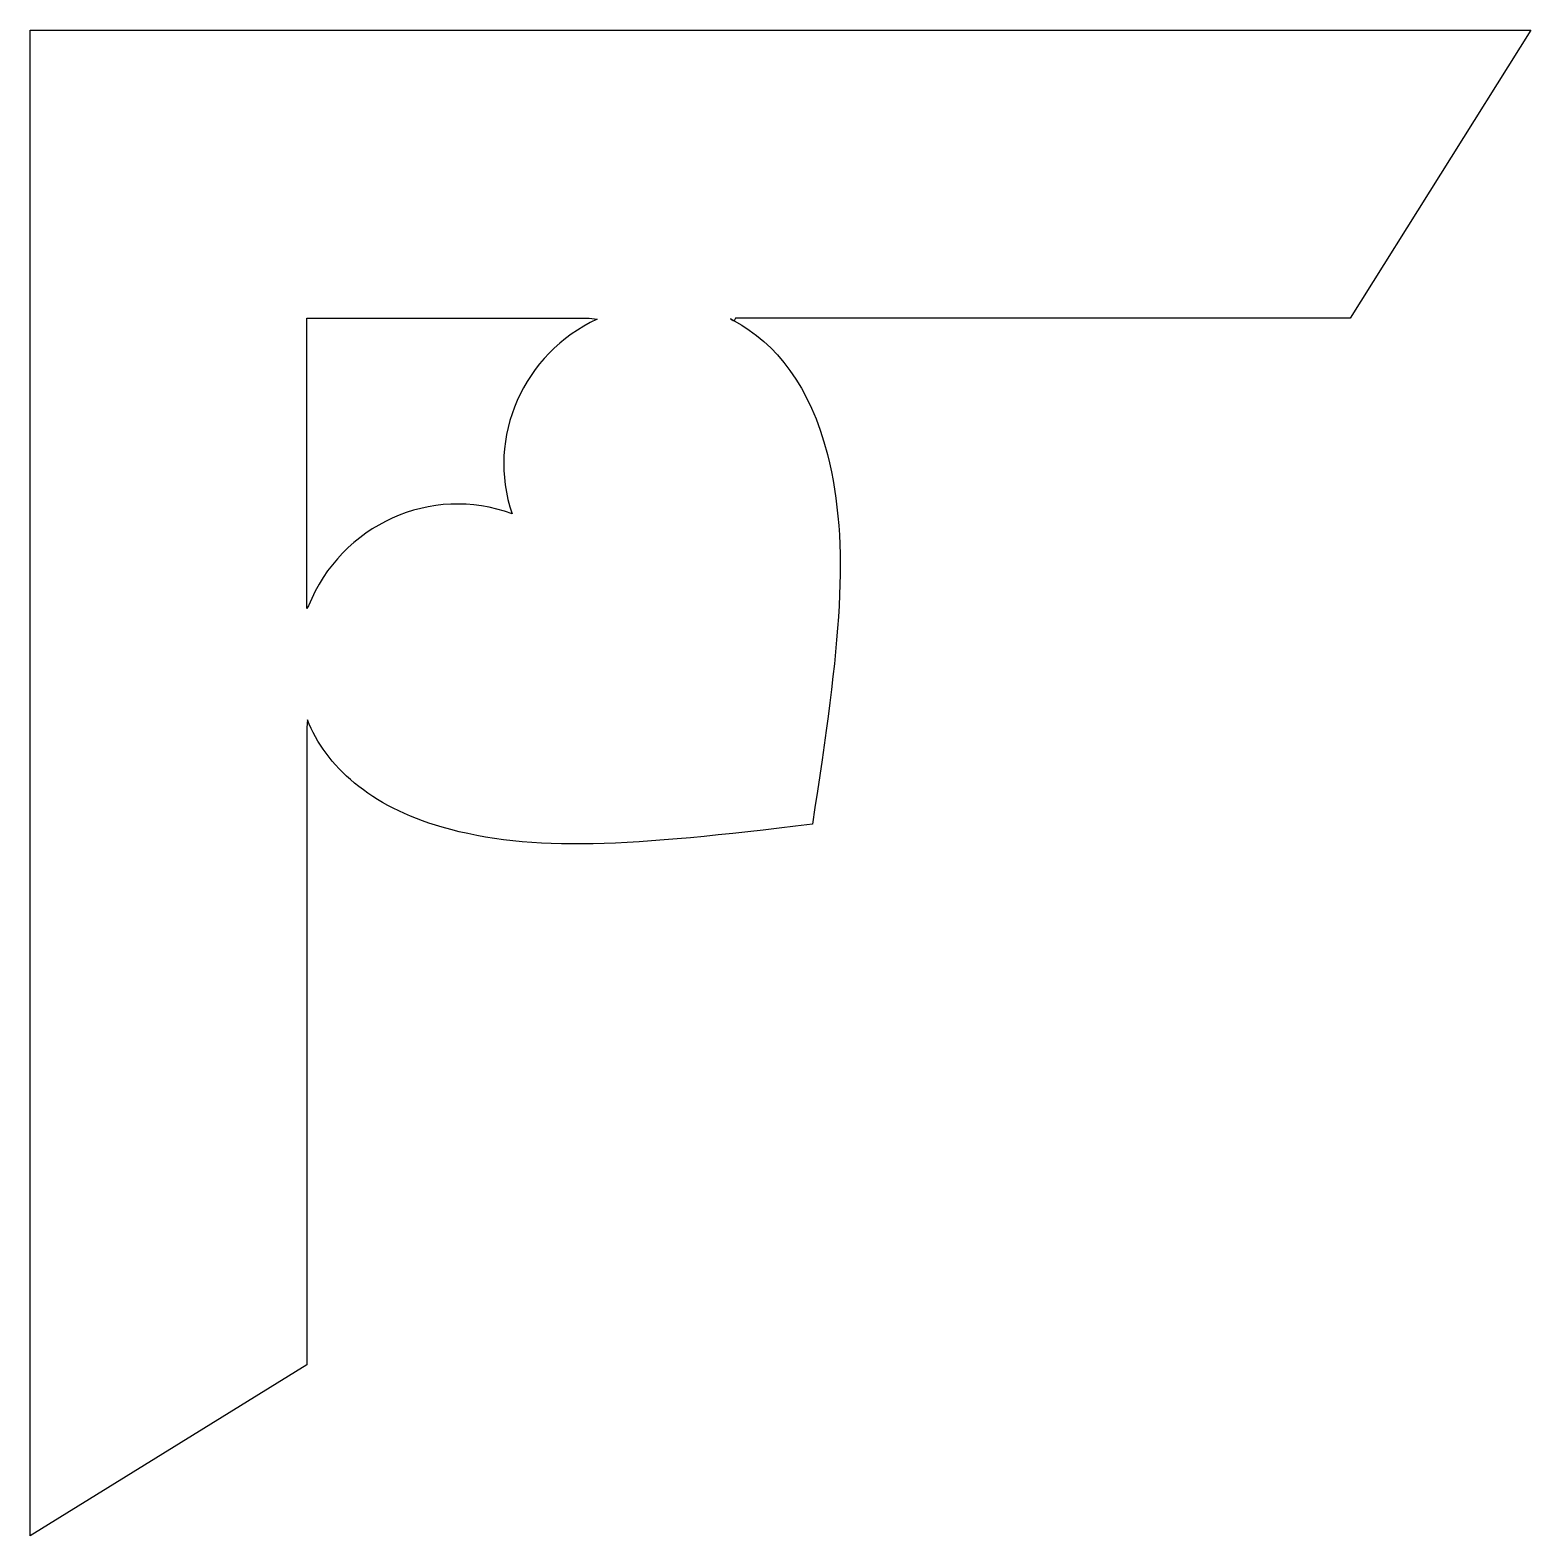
# Model space of a CAD drawing. Header units: centimetres. Extents: x -7.6 to 7.6, y -7.6 to 7.6.
import ezdxf

# ---------------------------------------------------------------- set-up
doc = ezdxf.new("R2010")
doc.units = ezdxf.units.CM
doc.header["$MEASUREMENT"] = 0
doc.layers.add('Camada 1', color=7, linetype='Continuous')

msp = doc.modelspace()

# ---------------------------------------------------------------- linework, layer by layer
at = {"layer": 'Camada 1'}
for points, knots in [([(-0.45721, 4.71263), (-0.45721, 4.71263), (5.77272, 4.71263), (5.77272, 4.71263), (5.77272, 4.71263), (5.77272, 4.71263), (7.60607, 7.63304), (7.60607, 7.63304), (7.60607, 7.63304), (7.60607, 7.63304), (-7.60607, 7.63304), (-7.60607, 7.63304), (-7.60607, 7.63304), (-7.60607, 7.63304), (-7.60607, -7.63305), (-7.60607, -7.63305), (-7.60607, -7.63305), (-7.60607, -7.63305), (-4.80175, -5.89937), (-4.80175, -5.89937), (-4.80175, -5.89937), (-4.80175, -5.89937), (-4.80175, 0.56287), (-4.80175, 0.56287), (-4.80175, 0.56287), (-4.80175, 0.56287), (-4.79614, 0.64174), (-4.79614, 0.64174), (-4.79614, 0.64174), (-4.60741, 0.16964), (-4.16164, -0.23803), (-3.42962, -0.44781), (-3.42962, -0.44781), (-2.50569, -0.71284), (-1.52544, -0.64236), (0.32344, -0.41778), (0.32344, -0.41778), (0.60771, 1.42237), (0.7096, 2.39948), (0.47526, 3.33189), (0.47526, 3.33189), (0.30299, 4.01825), (-0.04848, 4.46277), (-0.4711, 4.68568), (-0.4711, 4.68568), (-0.4711, 4.68568), (-0.45721, 4.71263), (-0.45721, 4.71263)], [0, 0, 0, 0, 0.07692308, 0.07692308, 0.07692308, 0.07692308, 0.15384615, 0.15384615, 0.15384615, 0.15384615, 0.23076923, 0.23076923, 0.23076923, 0.23076923, 0.30769231, 0.30769231, 0.30769231, 0.30769231, 0.38461538, 0.38461538, 0.38461538, 0.38461538, 0.46153846, 0.46153846, 0.46153846, 0.46153846, 0.53846154, 0.53846154, 0.53846154, 0.53846154, 0.61538462, 0.61538462, 0.61538462, 0.61538462, 0.69230769, 0.69230769, 0.69230769, 0.69230769, 0.76923077, 0.76923077, 0.76923077, 0.76923077, 0.84615385, 0.84615385, 0.84615385, 0.84615385, 1, 1, 1, 1]), ([(-0.45721, 4.71263), (-0.45721, 4.71263), (-0.45721, 4.71263), (-0.45721, 4.71263), (-0.45721, 4.71263), (-0.45721, 4.71263), (-0.45721, 4.71263), (-0.45721, 4.71263)], [0, 0, 0, 0, 0.33333333, 0.33333333, 0.33333333, 0.33333333, 1, 1, 1, 1])]:
    msp.add_open_spline(points, degree=3, knots=knots, dxfattribs=at)
at = {"layer": 'Camada 1', "color": 7}
for points, knots in [([(-1.93864, 4.71263), (-1.93864, 4.71263), (-4.80175, 4.71263), (-4.80175, 4.71263), (-4.80175, 4.71263), (-4.80175, 4.71263), (-4.80175, 1.77001), (-4.80175, 1.77001), (-4.80175, 1.77001), (-4.80175, 1.77001), (-4.78416, 1.7961), (-4.78416, 1.7961), (-4.78416, 1.7961), (-4.45819, 2.61737), (-3.53644, 3.03461), (-2.72112, 2.72759), (-2.72112, 2.72759), (-2.98626, 3.50621), (-2.60269, 4.35861), (-1.85969, 4.70225), (-1.85969, 4.70225), (-1.85969, 4.70225), (-1.93864, 4.71263), (-1.93864, 4.71263)], [0, 0, 0, 0, 0.14285714, 0.14285714, 0.14285714, 0.14285714, 0.28571429, 0.28571429, 0.28571429, 0.28571429, 0.42857143, 0.42857143, 0.42857143, 0.42857143, 0.57142857, 0.57142857, 0.57142857, 0.57142857, 0.71428571, 0.71428571, 0.71428571, 0.71428571, 1, 1, 1, 1]), ([(-0.47108, 4.68572), (-0.48333, 4.69218), (-0.49563, 4.69845), (-0.50802, 4.70453), (-0.50802, 4.70453), (-0.50802, 4.70453), (-0.47108, 4.68572), (-0.47108, 4.68572)], [0, 0, 0, 0, 0.33333333, 0.33333333, 0.33333333, 0.33333333, 1, 1, 1, 1]), ([(-0.47108, 4.68572), (-0.47108, 4.68572), (-0.47108, 4.68572), (-0.47108, 4.68572), (-0.47108, 4.68572), (-0.47108, 4.68572), (-0.47108, 4.68572), (-0.47108, 4.68572)], [0, 0, 0, 0, 0.33333333, 0.33333333, 0.33333333, 0.33333333, 1, 1, 1, 1])]:
    msp.add_open_spline(points, degree=3, knots=knots, dxfattribs=at)

doc.saveas('drawing.dxf')
